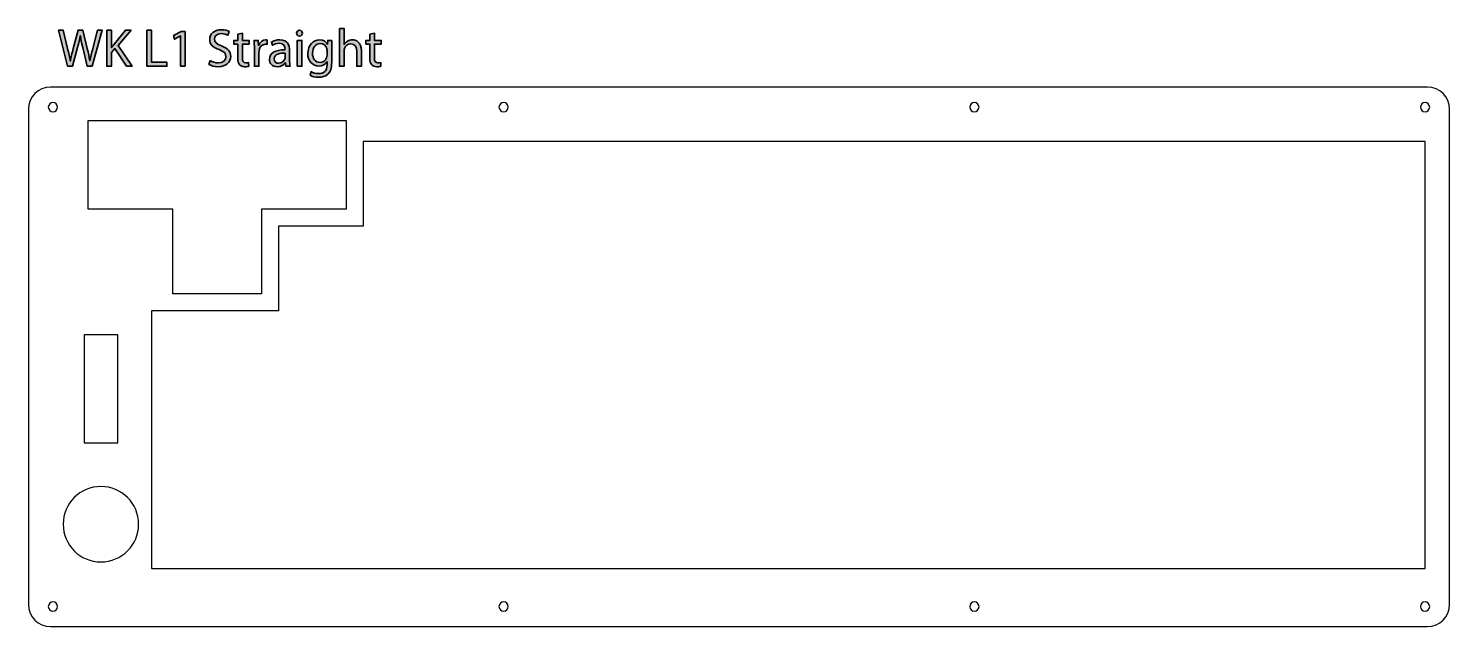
# Model space of a CAD drawing. Header units: millimetres. Extents: x 800 to 1120, y 479 to 614.
import ezdxf

# ---------------------------------------------------------------- set-up
doc = ezdxf.new("R2010")
doc.units = ezdxf.units.MM
doc.header["$MEASUREMENT"] = 0

# ---------------------------------------------------------------- blocks, each defined once
blk = doc.blocks.new('block 2')
at = {"color": 7, "lineweight": 25, "true_color": 0xffffff}
blk.add_lwpolyline([(827.76, 492.3), (1114.46, 492.3), (1114.46, 588.5), (875.39, 588.5), (875.39, 569.45), (856.34, 569.45), (856.34, 550.4), (827.76, 550.4), (827.76, 492.3)], dxfattribs=at)
blk = doc.blocks.new('block 3')
at = {"color": 7, "lineweight": 25, "true_color": 0xffffff}
blk.add_open_spline([(813.47, 593.26), (813.47, 593.26), (813.47, 573.26), (813.47, 573.26), (813.47, 573.26), (832.52, 573.26), (832.52, 573.26), (832.52, 573.26), (832.52, 554.21), (832.52, 554.21), (832.52, 554.21), (852.52, 554.21), (852.52, 554.21), (852.52, 554.21), (852.52, 573.26), (852.52, 573.26), (852.52, 573.26), (871.57, 573.26), (871.57, 573.26), (871.57, 573.26), (871.57, 593.26), (871.57, 593.26), (871.57, 593.26), (814.51, 593.26), (814.51, 593.26), (814.51, 593.26), (813.47, 593.26), (813.47, 593.26)], degree=3, knots=[0, 0, 0, 0, 1, 1, 1, 2, 2, 2, 3, 3, 3, 4, 4, 4, 5, 5, 5, 6, 6, 6, 7, 7, 7, 8, 8, 8, 9, 9, 9, 9], dxfattribs=at)
blk = doc.blocks.new('block 4')
at = {"color": 7, "lineweight": 25, "true_color": 0xffffff}
blk.add_lwpolyline([(812.55, 520.65), (820.15, 520.65), (820.15, 544.95), (812.55, 544.95), (812.55, 520.65)], dxfattribs=at)
blk = doc.blocks.new('block 5')
at = {"color": 7, "lineweight": 25, "true_color": 0xffffff}
blk.add_open_spline([(1119.99, 484.22), (1119.99, 481.45), (1117.75, 479.22), (1114.99, 479.22), (1114.99, 479.22), (805.01, 479.22), (805.01, 479.22), (802.25, 479.22), (800.01, 481.45), (800.01, 484.22), (800.01, 484.22), (800.01, 595.78), (800.01, 595.78), (800.01, 598.55), (802.25, 600.78), (805.01, 600.78), (805.01, 600.78), (1114.99, 600.78), (1114.99, 600.78), (1117.75, 600.78), (1119.99, 598.55), (1119.99, 595.78), (1119.99, 595.78), (1119.99, 484.22), (1119.99, 484.22)], degree=3, knots=[0, 0, 0, 0, 1, 1, 1, 2, 2, 2, 3, 3, 3, 4, 4, 4, 5, 5, 5, 6, 6, 6, 7, 7, 7, 8, 8, 8, 8], dxfattribs=at)
blk = doc.blocks.new('block 6')
at = {"color": 7, "lineweight": 25, "true_color": 0xffffff}
blk.add_open_spline([(905.96, 596.26), (905.96, 596.84), (906.43, 597.31), (907.01, 597.31), (907.59, 597.31), (908.06, 596.84), (908.06, 596.26), (908.06, 595.68), (907.59, 595.21), (907.01, 595.21), (906.43, 595.21), (905.96, 595.68), (905.96, 596.26), (905.96, 596.26), (905.96, 596.26), (905.96, 596.26)], degree=3, knots=[0, 0, 0, 0, 1, 1, 1, 2, 2, 2, 3, 3, 3, 4, 4, 4, 5, 5, 5, 5], dxfattribs=at)
blk = doc.blocks.new('block 7')
at = {"color": 7, "lineweight": 25, "true_color": 0xffffff}
blk.add_open_spline([(1011.94, 483.74), (1011.94, 484.32), (1012.41, 484.79), (1012.99, 484.79), (1013.57, 484.79), (1014.04, 484.32), (1014.04, 483.74), (1014.04, 483.16), (1013.57, 482.69), (1012.99, 482.69), (1012.41, 482.69), (1011.94, 483.16), (1011.94, 483.74), (1011.94, 483.74), (1011.94, 483.74), (1011.94, 483.74)], degree=3, knots=[0, 0, 0, 0, 1, 1, 1, 2, 2, 2, 3, 3, 3, 4, 4, 4, 5, 5, 5, 5], dxfattribs=at)
blk = doc.blocks.new('block 8')
at = {"color": 7, "lineweight": 25, "true_color": 0xffffff}
blk.add_open_spline([(905.96, 483.74), (905.96, 484.32), (906.43, 484.79), (907.01, 484.79), (907.59, 484.79), (908.06, 484.32), (908.06, 483.74), (908.06, 483.16), (907.59, 482.69), (907.01, 482.69), (906.43, 482.69), (905.96, 483.16), (905.96, 483.74), (905.96, 483.74), (905.96, 483.74), (905.96, 483.74)], degree=3, knots=[0, 0, 0, 0, 1, 1, 1, 2, 2, 2, 3, 3, 3, 4, 4, 4, 5, 5, 5, 5], dxfattribs=at)
blk = doc.blocks.new('block 9')
at = {"color": 7, "lineweight": 25, "true_color": 0xffffff}
blk.add_open_spline([(1011.94, 596.26), (1011.94, 596.84), (1012.41, 597.31), (1012.99, 597.31), (1013.57, 597.31), (1014.04, 596.84), (1014.04, 596.26), (1014.04, 595.68), (1013.57, 595.21), (1012.99, 595.21), (1012.41, 595.21), (1011.94, 595.68), (1011.94, 596.26), (1011.94, 596.26), (1011.94, 596.26), (1011.94, 596.26)], degree=3, knots=[0, 0, 0, 0, 1, 1, 1, 2, 2, 2, 3, 3, 3, 4, 4, 4, 5, 5, 5, 5], dxfattribs=at)
blk = doc.blocks.new('block 10')
at = {"color": 7, "lineweight": 25, "true_color": 0xffffff}
blk.add_open_spline([(804.49, 596.26), (804.49, 596.84), (804.96, 597.31), (805.54, 597.31), (806.12, 597.31), (806.59, 596.84), (806.59, 596.26), (806.59, 595.68), (806.12, 595.21), (805.54, 595.21), (804.96, 595.21), (804.49, 595.68), (804.49, 596.26), (804.49, 596.26), (804.49, 596.26), (804.49, 596.26)], degree=3, knots=[0, 0, 0, 0, 1, 1, 1, 2, 2, 2, 3, 3, 3, 4, 4, 4, 5, 5, 5, 5], dxfattribs=at)
blk = doc.blocks.new('block 11')
at = {"color": 7, "lineweight": 25, "true_color": 0xffffff}
blk.add_open_spline([(1113.41, 483.74), (1113.41, 484.32), (1113.88, 484.79), (1114.46, 484.79), (1115.04, 484.79), (1115.51, 484.32), (1115.51, 483.74), (1115.51, 483.16), (1115.04, 482.69), (1114.46, 482.69), (1113.88, 482.69), (1113.41, 483.16), (1113.41, 483.74), (1113.41, 483.74), (1113.41, 483.74), (1113.41, 483.74)], degree=3, knots=[0, 0, 0, 0, 1, 1, 1, 2, 2, 2, 3, 3, 3, 4, 4, 4, 5, 5, 5, 5], dxfattribs=at)
blk = doc.blocks.new('block 12')
at = {"color": 7, "lineweight": 25, "true_color": 0xffffff}
blk.add_open_spline([(804.49, 483.74), (804.49, 484.32), (804.96, 484.79), (805.54, 484.79), (806.12, 484.79), (806.59, 484.32), (806.59, 483.74), (806.59, 483.16), (806.12, 482.69), (805.54, 482.69), (804.96, 482.69), (804.49, 483.16), (804.49, 483.74), (804.49, 483.74), (804.49, 483.74), (804.49, 483.74)], degree=3, knots=[0, 0, 0, 0, 1, 1, 1, 2, 2, 2, 3, 3, 3, 4, 4, 4, 5, 5, 5, 5], dxfattribs=at)
blk = doc.blocks.new('block 13')
at = {"color": 7, "lineweight": 25, "true_color": 0xffffff}
blk.add_open_spline([(1113.41, 596.26), (1113.41, 596.84), (1113.88, 597.31), (1114.46, 597.31), (1115.04, 597.31), (1115.51, 596.84), (1115.51, 596.26), (1115.51, 595.68), (1115.04, 595.21), (1114.46, 595.21), (1113.88, 595.21), (1113.41, 595.68), (1113.41, 596.26), (1113.41, 596.26), (1113.41, 596.26), (1113.41, 596.26)], degree=3, knots=[0, 0, 0, 0, 1, 1, 1, 2, 2, 2, 3, 3, 3, 4, 4, 4, 5, 5, 5, 5], dxfattribs=at)
blk = doc.blocks.new('block 14')
at = {"color": 7, "lineweight": 25, "true_color": 0xffffff}
blk.add_open_spline([(807.83, 502.28), (807.83, 506.98), (811.64, 510.78), (816.33, 510.78), (821.02, 510.78), (824.83, 506.98), (824.83, 502.28), (824.83, 497.59), (821.02, 493.78), (816.33, 493.78), (811.64, 493.78), (807.83, 497.59), (807.83, 502.28), (807.83, 502.28), (807.83, 502.28), (807.83, 502.28)], degree=3, knots=[0, 0, 0, 0, 1, 1, 1, 2, 2, 2, 3, 3, 3, 4, 4, 4, 5, 5, 5, 5], dxfattribs=at)
blk = doc.blocks.new('block 15')
at = {"true_color": 0xed1c24}
h = blk.add_hatch(color=240, dxfattribs=at)
h.dxf.hatch_style = 2
edge = h.paths.add_edge_path()
edge.add_spline(control_points=[(808.82, 605.49), (808.82, 605.49), (806.77, 613.58), (806.77, 613.58), (806.77, 613.58), (807.87, 613.58), (807.87, 613.58), (807.87, 613.58), (808.83, 609.49), (808.83, 609.49), (809.07, 608.48), (809.29, 607.47), (809.43, 606.69), (809.43, 606.69), (809.45, 606.69), (809.45, 606.69), (809.58, 607.5), (809.84, 608.45), (810.11, 609.5), (810.11, 609.5), (811.19, 613.58), (811.19, 613.58), (811.19, 613.58), (812.28, 613.58), (812.28, 613.58), (812.28, 613.58), (813.27, 609.47), (813.27, 609.47), (813.49, 608.51), (813.71, 607.56), (813.83, 606.7), (813.83, 606.7), (813.85, 606.7), (813.85, 606.7), (814.02, 607.59), (814.25, 608.49), (814.5, 609.5), (814.5, 609.5), (815.57, 613.58), (815.57, 613.58), (815.57, 613.58), (816.64, 613.58), (816.64, 613.58), (816.64, 613.58), (814.35, 605.49), (814.35, 605.49), (814.35, 605.49), (813.25, 605.49), (813.25, 605.49), (813.25, 605.49), (812.24, 609.7), (812.24, 609.7), (811.98, 610.73), (811.82, 611.52), (811.71, 612.34), (811.71, 612.34), (811.68, 612.34), (811.68, 612.34), (811.54, 611.54), (811.36, 610.75), (811.06, 609.7), (811.06, 609.7), (809.91, 605.49), (809.91, 605.49), (809.91, 605.49), (808.82, 605.49), (808.82, 605.49)], knot_values=[0, 0, 0, 0, 1, 1, 1, 2, 2, 2, 3, 3, 3, 4, 4, 4, 5, 5, 5, 6, 6, 6, 7, 7, 7, 8, 8, 8, 9, 9, 9, 10, 10, 10, 11, 11, 11, 12, 12, 12, 13, 13, 13, 14, 14, 14, 15, 15, 15, 16, 16, 16, 17, 17, 17, 18, 18, 18, 19, 19, 19, 20, 20, 20, 21, 21, 21, 22, 22, 22, 22], degree=3, periodic=1)
h = blk.add_hatch(color=240, dxfattribs=at)
h.dxf.hatch_style = 2
edge = h.paths.add_edge_path()
edge.add_spline(control_points=[(817.65, 613.58), (817.65, 613.58), (818.69, 613.58), (818.69, 613.58), (818.69, 613.58), (818.69, 609.68), (818.69, 609.68), (818.69, 609.68), (818.73, 609.68), (818.73, 609.68), (818.94, 609.99), (819.16, 610.28), (819.36, 610.54), (819.36, 610.54), (821.84, 613.58), (821.84, 613.58), (821.84, 613.58), (823.13, 613.58), (823.13, 613.58), (823.13, 613.58), (820.2, 610.15), (820.2, 610.15), (820.2, 610.15), (823.36, 605.49), (823.36, 605.49), (823.36, 605.49), (822.12, 605.49), (822.12, 605.49), (822.12, 605.49), (819.46, 609.46), (819.46, 609.46), (819.46, 609.46), (818.69, 608.57), (818.69, 608.57), (818.69, 608.57), (818.69, 605.49), (818.69, 605.49), (818.69, 605.49), (817.65, 605.49), (817.65, 605.49), (817.65, 605.49), (817.65, 613.58), (817.65, 613.58)], knot_values=[0, 0, 0, 0, 1, 1, 1, 2, 2, 2, 3, 3, 3, 4, 4, 4, 5, 5, 5, 6, 6, 6, 7, 7, 7, 8, 8, 8, 9, 9, 9, 10, 10, 10, 11, 11, 11, 12, 12, 12, 13, 13, 13, 14, 14, 14, 14], degree=3, periodic=1)
h = blk.add_hatch(color=240, dxfattribs=at)
h.dxf.hatch_style = 2
h.paths.add_polyline_path([(826.7, 613.58), (827.74, 613.58), (827.74, 606.37), (831.2, 606.37), (831.2, 605.49), (826.7, 605.49)])
h = blk.add_hatch(color=240, dxfattribs=at)
h.dxf.hatch_style = 2
h.paths.add_polyline_path([(834.28, 612.3), (834.26, 612.3), (832.9, 611.57), (832.7, 612.38), (834.4, 613.29), (835.3, 613.29), (835.3, 605.49), (834.28, 605.49)])
h = blk.add_hatch(color=240, dxfattribs=at)
h.dxf.hatch_style = 2
edge = h.paths.add_edge_path()
edge.add_spline(control_points=[(840.92, 606.76), (841.39, 606.48), (842.07, 606.24), (842.79, 606.24), (843.86, 606.24), (844.48, 606.8), (844.48, 607.62), (844.48, 608.37), (844.05, 608.8), (842.96, 609.22), (841.64, 609.69), (840.82, 610.37), (840.82, 611.51), (840.82, 612.77), (841.86, 613.71), (843.44, 613.71), (844.26, 613.71), (844.86, 613.52), (845.22, 613.31), (845.22, 613.31), (844.94, 612.46), (844.94, 612.46), (844.67, 612.6), (844.13, 612.84), (843.4, 612.84), (842.3, 612.84), (841.88, 612.18), (841.88, 611.63), (841.88, 610.88), (842.37, 610.51), (843.48, 610.07), (844.85, 609.55), (845.55, 608.89), (845.55, 607.7), (845.55, 606.45), (844.62, 605.37), (842.72, 605.37), (841.94, 605.37), (841.09, 605.6), (840.65, 605.89), (840.65, 605.89), (840.92, 606.76), (840.92, 606.76)], knot_values=[0, 0, 0, 0, 1, 1, 1, 2, 2, 2, 3, 3, 3, 4, 4, 4, 5, 5, 5, 6, 6, 6, 7, 7, 7, 8, 8, 8, 9, 9, 9, 10, 10, 10, 11, 11, 11, 12, 12, 12, 13, 13, 13, 14, 14, 14, 14], degree=3, periodic=1)
h = blk.add_hatch(color=240, dxfattribs=at)
h.dxf.hatch_style = 2
edge = h.paths.add_edge_path()
edge.add_spline(control_points=[(848.18, 612.96), (848.18, 612.96), (848.18, 611.3), (848.18, 611.3), (848.18, 611.3), (849.69, 611.3), (849.69, 611.3), (849.69, 611.3), (849.69, 610.49), (849.69, 610.49), (849.69, 610.49), (848.18, 610.49), (848.18, 610.49), (848.18, 610.49), (848.18, 607.36), (848.18, 607.36), (848.18, 606.64), (848.38, 606.24), (848.97, 606.24), (849.24, 606.24), (849.45, 606.27), (849.58, 606.31), (849.58, 606.31), (849.63, 605.52), (849.63, 605.52), (849.42, 605.43), (849.1, 605.37), (848.69, 605.37), (848.2, 605.37), (847.8, 605.53), (847.55, 605.82), (847.25, 606.13), (847.15, 606.64), (847.15, 607.33), (847.15, 607.33), (847.15, 610.49), (847.15, 610.49), (847.15, 610.49), (846.25, 610.49), (846.25, 610.49), (846.25, 610.49), (846.25, 611.3), (846.25, 611.3), (846.25, 611.3), (847.15, 611.3), (847.15, 611.3), (847.15, 611.3), (847.15, 612.69), (847.15, 612.69), (847.15, 612.69), (848.18, 612.96), (848.18, 612.96)], knot_values=[0, 0, 0, 0, 1, 1, 1, 2, 2, 2, 3, 3, 3, 4, 4, 4, 5, 5, 5, 6, 6, 6, 7, 7, 7, 8, 8, 8, 9, 9, 9, 10, 10, 10, 11, 11, 11, 12, 12, 12, 13, 13, 13, 14, 14, 14, 15, 15, 15, 16, 16, 16, 17, 17, 17, 17], degree=3, periodic=1)
h = blk.add_hatch(color=240, dxfattribs=at)
h.dxf.hatch_style = 2
edge = h.paths.add_edge_path()
edge.add_spline(control_points=[(850.88, 609.49), (850.88, 610.17), (850.86, 610.76), (850.83, 611.3), (850.83, 611.3), (851.75, 611.3), (851.75, 611.3), (851.75, 611.3), (851.79, 610.16), (851.79, 610.16), (851.79, 610.16), (851.84, 610.16), (851.84, 610.16), (852.1, 610.94), (852.74, 611.43), (853.44, 611.43), (853.56, 611.43), (853.65, 611.42), (853.74, 611.39), (853.74, 611.39), (853.74, 610.4), (853.74, 610.4), (853.64, 610.42), (853.53, 610.43), (853.38, 610.43), (852.64, 610.43), (852.11, 609.87), (851.97, 609.08), (851.94, 608.93), (851.92, 608.77), (851.92, 608.59), (851.92, 608.59), (851.92, 605.49), (851.92, 605.49), (851.92, 605.49), (850.88, 605.49), (850.88, 605.49), (850.88, 605.49), (850.88, 609.49), (850.88, 609.49)], knot_values=[0, 0, 0, 0, 1, 1, 1, 2, 2, 2, 3, 3, 3, 4, 4, 4, 5, 5, 5, 6, 6, 6, 7, 7, 7, 8, 8, 8, 9, 9, 9, 10, 10, 10, 11, 11, 11, 12, 12, 12, 13, 13, 13, 13], degree=3, periodic=1)
h = blk.add_hatch(color=240, dxfattribs=at)
h.dxf.hatch_style = 2
edge = h.paths.add_edge_path()
edge.add_spline(control_points=[(857.96, 605.49), (857.96, 605.49), (857.87, 606.22), (857.87, 606.22), (857.87, 606.22), (857.84, 606.22), (857.84, 606.22), (857.51, 605.77), (856.89, 605.36), (856.06, 605.36), (854.89, 605.36), (854.29, 606.19), (854.29, 607.03), (854.29, 608.43), (855.53, 609.2), (857.78, 609.19), (857.78, 609.19), (857.78, 609.31), (857.78, 609.31), (857.78, 609.79), (857.64, 610.65), (856.46, 610.65), (855.92, 610.65), (855.35, 610.48), (854.95, 610.22), (854.95, 610.22), (854.71, 610.91), (854.71, 610.91), (855.19, 611.23), (855.88, 611.43), (856.61, 611.43), (858.39, 611.43), (858.82, 610.22), (858.82, 609.05), (858.82, 609.05), (858.82, 606.88), (858.82, 606.88), (858.82, 606.38), (858.84, 605.89), (858.92, 605.49), (858.92, 605.49), (857.96, 605.49), (857.96, 605.49)], knot_values=[0, 0, 0, 0, 1, 1, 1, 2, 2, 2, 3, 3, 3, 4, 4, 4, 5, 5, 5, 6, 6, 6, 7, 7, 7, 8, 8, 8, 9, 9, 9, 10, 10, 10, 11, 11, 11, 12, 12, 12, 13, 13, 13, 14, 14, 14, 14], degree=3, periodic=1)
edge = h.paths.add_edge_path()
edge.add_spline(control_points=[(857.8, 608.45), (856.65, 608.48), (855.34, 608.27), (855.34, 607.15), (855.34, 606.46), (855.8, 606.14), (856.34, 606.14), (857.09, 606.14), (857.57, 606.62), (857.74, 607.11), (857.78, 607.22), (857.8, 607.34), (857.8, 607.45), (857.8, 607.45), (857.8, 608.45), (857.8, 608.45)], knot_values=[0, 0, 0, 0, 1, 1, 1, 2, 2, 2, 3, 3, 3, 4, 4, 4, 5, 5, 5, 5], degree=3, periodic=1)
h = blk.add_hatch(color=240, dxfattribs=at)
h.dxf.hatch_style = 2
edge = h.paths.add_edge_path()
edge.add_spline(control_points=[(861.7, 612.93), (861.71, 612.57), (861.45, 612.28), (861.03, 612.28), (860.66, 612.28), (860.39, 612.57), (860.39, 612.93), (860.39, 613.3), (860.67, 613.59), (861.05, 613.59), (861.45, 613.59), (861.7, 613.3), (861.7, 612.93)], knot_values=[0, 0, 0, 0, 1, 1, 1, 2, 2, 2, 3, 3, 3, 4, 4, 4, 4], degree=3, periodic=1)
h.paths.add_polyline_path([(860.53, 605.49), (860.53, 611.3), (861.58, 611.3), (861.58, 605.49)])
h = blk.add_hatch(color=240, dxfattribs=at)
h.dxf.hatch_style = 2
edge = h.paths.add_edge_path()
edge.add_spline(control_points=[(868.33, 611.3), (868.31, 610.88), (868.29, 610.41), (868.29, 609.7), (868.29, 609.7), (868.29, 606.33), (868.29, 606.33), (868.29, 605), (868.02, 604.19), (867.46, 603.68), (866.9, 603.15), (866.08, 602.99), (865.35, 602.99), (864.65, 602.99), (863.88, 603.15), (863.42, 603.47), (863.42, 603.47), (863.68, 604.27), (863.68, 604.27), (864.06, 604.03), (864.66, 603.81), (865.38, 603.81), (866.46, 603.81), (867.25, 604.38), (867.25, 605.84), (867.25, 605.84), (867.25, 606.49), (867.25, 606.49), (867.25, 606.49), (867.23, 606.49), (867.23, 606.49), (866.91, 605.95), (866.28, 605.52), (865.38, 605.52), (863.94, 605.52), (862.91, 606.74), (862.91, 608.35), (862.91, 610.31), (864.2, 611.43), (865.53, 611.43), (866.54, 611.43), (867.09, 610.9), (867.34, 610.42), (867.34, 610.42), (867.36, 610.42), (867.36, 610.42), (867.36, 610.42), (867.41, 611.3), (867.41, 611.3), (867.41, 611.3), (868.33, 611.3), (868.33, 611.3)], knot_values=[0, 0, 0, 0, 1, 1, 1, 2, 2, 2, 3, 3, 3, 4, 4, 4, 5, 5, 5, 6, 6, 6, 7, 7, 7, 8, 8, 8, 9, 9, 9, 10, 10, 10, 11, 11, 11, 12, 12, 12, 13, 13, 13, 14, 14, 14, 15, 15, 15, 16, 16, 16, 17, 17, 17, 17], degree=3, periodic=1)
edge = h.paths.add_edge_path()
edge.add_spline(control_points=[(867.24, 609.01), (867.24, 609.19), (867.23, 609.34), (867.18, 609.49), (866.99, 610.1), (866.48, 610.6), (865.71, 610.6), (864.7, 610.6), (863.98, 609.75), (863.98, 608.41), (863.98, 607.27), (864.56, 606.32), (865.7, 606.32), (866.34, 606.32), (866.93, 606.73), (867.16, 607.4), (867.22, 607.58), (867.24, 607.78), (867.24, 607.96), (867.24, 607.96), (867.24, 609.01), (867.24, 609.01)], knot_values=[0, 0, 0, 0, 1, 1, 1, 2, 2, 2, 3, 3, 3, 4, 4, 4, 5, 5, 5, 6, 6, 6, 7, 7, 7, 7], degree=3, periodic=1)
h = blk.add_hatch(color=240, dxfattribs=at)
h.dxf.hatch_style = 2
edge = h.paths.add_edge_path()
edge.add_spline(control_points=[(870.04, 614.01), (870.04, 614.01), (871.1, 614.01), (871.1, 614.01), (871.1, 614.01), (871.1, 610.39), (871.1, 610.39), (871.1, 610.39), (871.12, 610.39), (871.12, 610.39), (871.29, 610.69), (871.55, 610.95), (871.88, 611.13), (872.19, 611.31), (872.56, 611.43), (872.96, 611.43), (873.73, 611.43), (874.98, 610.95), (874.98, 608.95), (874.98, 608.95), (874.98, 605.49), (874.98, 605.49), (874.98, 605.49), (873.93, 605.49), (873.93, 605.49), (873.93, 605.49), (873.93, 608.83), (873.93, 608.83), (873.93, 609.76), (873.58, 610.55), (872.58, 610.55), (871.9, 610.55), (871.36, 610.07), (871.17, 609.5), (871.11, 609.35), (871.1, 609.2), (871.1, 608.99), (871.1, 608.99), (871.1, 605.49), (871.1, 605.49), (871.1, 605.49), (870.04, 605.49), (870.04, 605.49), (870.04, 605.49), (870.04, 614.01), (870.04, 614.01)], knot_values=[0, 0, 0, 0, 1, 1, 1, 2, 2, 2, 3, 3, 3, 4, 4, 4, 5, 5, 5, 6, 6, 6, 7, 7, 7, 8, 8, 8, 9, 9, 9, 10, 10, 10, 11, 11, 11, 12, 12, 12, 13, 13, 13, 14, 14, 14, 15, 15, 15, 15], degree=3, periodic=1)
h = blk.add_hatch(color=240, dxfattribs=at)
h.dxf.hatch_style = 2
edge = h.paths.add_edge_path()
edge.add_spline(control_points=[(877.92, 612.96), (877.92, 612.96), (877.92, 611.3), (877.92, 611.3), (877.92, 611.3), (879.44, 611.3), (879.44, 611.3), (879.44, 611.3), (879.44, 610.49), (879.44, 610.49), (879.44, 610.49), (877.92, 610.49), (877.92, 610.49), (877.92, 610.49), (877.92, 607.36), (877.92, 607.36), (877.92, 606.64), (878.13, 606.24), (878.72, 606.24), (878.99, 606.24), (879.2, 606.27), (879.33, 606.31), (879.33, 606.31), (879.38, 605.52), (879.38, 605.52), (879.17, 605.43), (878.85, 605.37), (878.44, 605.37), (877.95, 605.37), (877.55, 605.53), (877.3, 605.82), (877, 606.13), (876.89, 606.64), (876.89, 607.33), (876.89, 607.33), (876.89, 610.49), (876.89, 610.49), (876.89, 610.49), (875.99, 610.49), (875.99, 610.49), (875.99, 610.49), (875.99, 611.3), (875.99, 611.3), (875.99, 611.3), (876.89, 611.3), (876.89, 611.3), (876.89, 611.3), (876.89, 612.69), (876.89, 612.69), (876.89, 612.69), (877.92, 612.96), (877.92, 612.96)], knot_values=[0, 0, 0, 0, 1, 1, 1, 2, 2, 2, 3, 3, 3, 4, 4, 4, 5, 5, 5, 6, 6, 6, 7, 7, 7, 8, 8, 8, 9, 9, 9, 10, 10, 10, 11, 11, 11, 12, 12, 12, 13, 13, 13, 14, 14, 14, 15, 15, 15, 16, 16, 16, 17, 17, 17, 17], degree=3, periodic=1)
at = {"color": 240, "lineweight": 35, "true_color": 0xed1c24}
for points in [[(826.7, 613.58), (827.74, 613.58), (827.74, 606.37), (831.2, 606.37), (831.2, 605.49), (826.7, 605.49), (826.7, 613.58)], [(834.28, 612.3), (834.26, 612.3), (832.9, 611.57), (832.7, 612.38), (834.4, 613.29), (835.3, 613.29), (835.3, 605.49), (834.28, 605.49), (834.28, 612.3)], [(860.53, 605.49), (860.53, 611.3), (861.58, 611.3), (861.58, 605.49), (860.53, 605.49)]]:
    blk.add_lwpolyline(points, dxfattribs=at)
for points, knots in [([(808.82, 605.49), (808.82, 605.49), (806.77, 613.58), (806.77, 613.58), (806.77, 613.58), (807.87, 613.58), (807.87, 613.58), (807.87, 613.58), (808.83, 609.49), (808.83, 609.49), (809.07, 608.48), (809.29, 607.47), (809.43, 606.69), (809.43, 606.69), (809.45, 606.69), (809.45, 606.69), (809.58, 607.5), (809.84, 608.45), (810.11, 609.5), (810.11, 609.5), (811.19, 613.58), (811.19, 613.58), (811.19, 613.58), (812.28, 613.58), (812.28, 613.58), (812.28, 613.58), (813.27, 609.47), (813.27, 609.47), (813.49, 608.51), (813.71, 607.56), (813.83, 606.7), (813.83, 606.7), (813.85, 606.7), (813.85, 606.7), (814.02, 607.59), (814.25, 608.49), (814.5, 609.5), (814.5, 609.5), (815.57, 613.58), (815.57, 613.58), (815.57, 613.58), (816.64, 613.58), (816.64, 613.58), (816.64, 613.58), (814.35, 605.49), (814.35, 605.49), (814.35, 605.49), (813.25, 605.49), (813.25, 605.49), (813.25, 605.49), (812.24, 609.7), (812.24, 609.7), (811.98, 610.73), (811.82, 611.52), (811.71, 612.34), (811.71, 612.34), (811.68, 612.34), (811.68, 612.34), (811.54, 611.54), (811.36, 610.75), (811.06, 609.7), (811.06, 609.7), (809.91, 605.49), (809.91, 605.49), (809.91, 605.49), (808.82, 605.49), (808.82, 605.49)], [0, 0, 0, 0, 1, 1, 1, 2, 2, 2, 3, 3, 3, 4, 4, 4, 5, 5, 5, 6, 6, 6, 7, 7, 7, 8, 8, 8, 9, 9, 9, 10, 10, 10, 11, 11, 11, 12, 12, 12, 13, 13, 13, 14, 14, 14, 15, 15, 15, 16, 16, 16, 17, 17, 17, 18, 18, 18, 19, 19, 19, 20, 20, 20, 21, 21, 21, 22, 22, 22, 22]), ([(817.65, 613.58), (817.65, 613.58), (818.69, 613.58), (818.69, 613.58), (818.69, 613.58), (818.69, 609.68), (818.69, 609.68), (818.69, 609.68), (818.73, 609.68), (818.73, 609.68), (818.94, 609.99), (819.16, 610.28), (819.36, 610.54), (819.36, 610.54), (821.84, 613.58), (821.84, 613.58), (821.84, 613.58), (823.13, 613.58), (823.13, 613.58), (823.13, 613.58), (820.2, 610.15), (820.2, 610.15), (820.2, 610.15), (823.36, 605.49), (823.36, 605.49), (823.36, 605.49), (822.12, 605.49), (822.12, 605.49), (822.12, 605.49), (819.46, 609.46), (819.46, 609.46), (819.46, 609.46), (818.69, 608.57), (818.69, 608.57), (818.69, 608.57), (818.69, 605.49), (818.69, 605.49), (818.69, 605.49), (817.65, 605.49), (817.65, 605.49), (817.65, 605.49), (817.65, 613.58), (817.65, 613.58)], [0, 0, 0, 0, 1, 1, 1, 2, 2, 2, 3, 3, 3, 4, 4, 4, 5, 5, 5, 6, 6, 6, 7, 7, 7, 8, 8, 8, 9, 9, 9, 10, 10, 10, 11, 11, 11, 12, 12, 12, 13, 13, 13, 14, 14, 14, 14]), ([(840.92, 606.76), (841.39, 606.48), (842.07, 606.24), (842.79, 606.24), (843.86, 606.24), (844.48, 606.8), (844.48, 607.62), (844.48, 608.37), (844.05, 608.8), (842.96, 609.22), (841.64, 609.69), (840.82, 610.37), (840.82, 611.51), (840.82, 612.77), (841.86, 613.71), (843.44, 613.71), (844.26, 613.71), (844.86, 613.52), (845.22, 613.31), (845.22, 613.31), (844.94, 612.46), (844.94, 612.46), (844.67, 612.6), (844.13, 612.84), (843.4, 612.84), (842.3, 612.84), (841.88, 612.18), (841.88, 611.63), (841.88, 610.88), (842.37, 610.51), (843.48, 610.07), (844.85, 609.55), (845.55, 608.89), (845.55, 607.7), (845.55, 606.45), (844.62, 605.37), (842.72, 605.37), (841.94, 605.37), (841.09, 605.6), (840.65, 605.89), (840.65, 605.89), (840.92, 606.76), (840.92, 606.76)], [0, 0, 0, 0, 1, 1, 1, 2, 2, 2, 3, 3, 3, 4, 4, 4, 5, 5, 5, 6, 6, 6, 7, 7, 7, 8, 8, 8, 9, 9, 9, 10, 10, 10, 11, 11, 11, 12, 12, 12, 13, 13, 13, 14, 14, 14, 14]), ([(848.18, 612.96), (848.18, 612.96), (848.18, 611.3), (848.18, 611.3), (848.18, 611.3), (849.69, 611.3), (849.69, 611.3), (849.69, 611.3), (849.69, 610.49), (849.69, 610.49), (849.69, 610.49), (848.18, 610.49), (848.18, 610.49), (848.18, 610.49), (848.18, 607.36), (848.18, 607.36), (848.18, 606.64), (848.38, 606.24), (848.97, 606.24), (849.24, 606.24), (849.45, 606.27), (849.58, 606.31), (849.58, 606.31), (849.63, 605.52), (849.63, 605.52), (849.42, 605.43), (849.1, 605.37), (848.69, 605.37), (848.2, 605.37), (847.8, 605.53), (847.55, 605.82), (847.25, 606.13), (847.15, 606.64), (847.15, 607.33), (847.15, 607.33), (847.15, 610.49), (847.15, 610.49), (847.15, 610.49), (846.25, 610.49), (846.25, 610.49), (846.25, 610.49), (846.25, 611.3), (846.25, 611.3), (846.25, 611.3), (847.15, 611.3), (847.15, 611.3), (847.15, 611.3), (847.15, 612.69), (847.15, 612.69), (847.15, 612.69), (848.18, 612.96), (848.18, 612.96)], [0, 0, 0, 0, 1, 1, 1, 2, 2, 2, 3, 3, 3, 4, 4, 4, 5, 5, 5, 6, 6, 6, 7, 7, 7, 8, 8, 8, 9, 9, 9, 10, 10, 10, 11, 11, 11, 12, 12, 12, 13, 13, 13, 14, 14, 14, 15, 15, 15, 16, 16, 16, 17, 17, 17, 17]), ([(850.88, 609.49), (850.88, 610.17), (850.86, 610.76), (850.83, 611.3), (850.83, 611.3), (851.75, 611.3), (851.75, 611.3), (851.75, 611.3), (851.79, 610.16), (851.79, 610.16), (851.79, 610.16), (851.84, 610.16), (851.84, 610.16), (852.1, 610.94), (852.74, 611.43), (853.44, 611.43), (853.56, 611.43), (853.65, 611.42), (853.74, 611.39), (853.74, 611.39), (853.74, 610.4), (853.74, 610.4), (853.64, 610.42), (853.53, 610.43), (853.38, 610.43), (852.64, 610.43), (852.11, 609.87), (851.97, 609.08), (851.94, 608.93), (851.92, 608.77), (851.92, 608.59), (851.92, 608.59), (851.92, 605.49), (851.92, 605.49), (851.92, 605.49), (850.88, 605.49), (850.88, 605.49), (850.88, 605.49), (850.88, 609.49), (850.88, 609.49)], [0, 0, 0, 0, 1, 1, 1, 2, 2, 2, 3, 3, 3, 4, 4, 4, 5, 5, 5, 6, 6, 6, 7, 7, 7, 8, 8, 8, 9, 9, 9, 10, 10, 10, 11, 11, 11, 12, 12, 12, 13, 13, 13, 13]), ([(857.96, 605.49), (857.96, 605.49), (857.87, 606.22), (857.87, 606.22), (857.87, 606.22), (857.84, 606.22), (857.84, 606.22), (857.51, 605.77), (856.89, 605.36), (856.06, 605.36), (854.89, 605.36), (854.29, 606.19), (854.29, 607.03), (854.29, 608.43), (855.53, 609.2), (857.78, 609.19), (857.78, 609.19), (857.78, 609.31), (857.78, 609.31), (857.78, 609.79), (857.64, 610.65), (856.46, 610.65), (855.92, 610.65), (855.35, 610.48), (854.95, 610.22), (854.95, 610.22), (854.71, 610.91), (854.71, 610.91), (855.19, 611.23), (855.88, 611.43), (856.61, 611.43), (858.39, 611.43), (858.82, 610.22), (858.82, 609.05), (858.82, 609.05), (858.82, 606.88), (858.82, 606.88), (858.82, 606.38), (858.84, 605.89), (858.92, 605.49), (858.92, 605.49), (857.96, 605.49), (857.96, 605.49)], [0, 0, 0, 0, 1, 1, 1, 2, 2, 2, 3, 3, 3, 4, 4, 4, 5, 5, 5, 6, 6, 6, 7, 7, 7, 8, 8, 8, 9, 9, 9, 10, 10, 10, 11, 11, 11, 12, 12, 12, 13, 13, 13, 14, 14, 14, 14]), ([(861.7, 612.93), (861.71, 612.57), (861.45, 612.28), (861.03, 612.28), (860.66, 612.28), (860.39, 612.57), (860.39, 612.93), (860.39, 613.3), (860.67, 613.59), (861.05, 613.59), (861.45, 613.59), (861.7, 613.3), (861.7, 612.93)], [0, 0, 0, 0, 1, 1, 1, 2, 2, 2, 3, 3, 3, 4, 4, 4, 4]), ([(868.33, 611.3), (868.31, 610.88), (868.29, 610.41), (868.29, 609.7), (868.29, 609.7), (868.29, 606.33), (868.29, 606.33), (868.29, 605), (868.02, 604.19), (867.46, 603.68), (866.9, 603.15), (866.08, 602.99), (865.35, 602.99), (864.65, 602.99), (863.88, 603.15), (863.42, 603.47), (863.42, 603.47), (863.68, 604.27), (863.68, 604.27), (864.06, 604.03), (864.66, 603.81), (865.38, 603.81), (866.46, 603.81), (867.25, 604.38), (867.25, 605.84), (867.25, 605.84), (867.25, 606.49), (867.25, 606.49), (867.25, 606.49), (867.23, 606.49), (867.23, 606.49), (866.91, 605.95), (866.28, 605.52), (865.38, 605.52), (863.94, 605.52), (862.91, 606.74), (862.91, 608.35), (862.91, 610.31), (864.2, 611.43), (865.53, 611.43), (866.54, 611.43), (867.09, 610.9), (867.34, 610.42), (867.34, 610.42), (867.36, 610.42), (867.36, 610.42), (867.36, 610.42), (867.41, 611.3), (867.41, 611.3), (867.41, 611.3), (868.33, 611.3), (868.33, 611.3)], [0, 0, 0, 0, 1, 1, 1, 2, 2, 2, 3, 3, 3, 4, 4, 4, 5, 5, 5, 6, 6, 6, 7, 7, 7, 8, 8, 8, 9, 9, 9, 10, 10, 10, 11, 11, 11, 12, 12, 12, 13, 13, 13, 14, 14, 14, 15, 15, 15, 16, 16, 16, 17, 17, 17, 17]), ([(870.04, 614.01), (870.04, 614.01), (871.1, 614.01), (871.1, 614.01), (871.1, 614.01), (871.1, 610.39), (871.1, 610.39), (871.1, 610.39), (871.12, 610.39), (871.12, 610.39), (871.29, 610.69), (871.55, 610.95), (871.88, 611.13), (872.19, 611.31), (872.56, 611.43), (872.96, 611.43), (873.73, 611.43), (874.98, 610.95), (874.98, 608.95), (874.98, 608.95), (874.98, 605.49), (874.98, 605.49), (874.98, 605.49), (873.93, 605.49), (873.93, 605.49), (873.93, 605.49), (873.93, 608.83), (873.93, 608.83), (873.93, 609.76), (873.58, 610.55), (872.58, 610.55), (871.9, 610.55), (871.36, 610.07), (871.17, 609.5), (871.11, 609.35), (871.1, 609.2), (871.1, 608.99), (871.1, 608.99), (871.1, 605.49), (871.1, 605.49), (871.1, 605.49), (870.04, 605.49), (870.04, 605.49), (870.04, 605.49), (870.04, 614.01), (870.04, 614.01)], [0, 0, 0, 0, 1, 1, 1, 2, 2, 2, 3, 3, 3, 4, 4, 4, 5, 5, 5, 6, 6, 6, 7, 7, 7, 8, 8, 8, 9, 9, 9, 10, 10, 10, 11, 11, 11, 12, 12, 12, 13, 13, 13, 14, 14, 14, 15, 15, 15, 15]), ([(877.92, 612.96), (877.92, 612.96), (877.92, 611.3), (877.92, 611.3), (877.92, 611.3), (879.44, 611.3), (879.44, 611.3), (879.44, 611.3), (879.44, 610.49), (879.44, 610.49), (879.44, 610.49), (877.92, 610.49), (877.92, 610.49), (877.92, 610.49), (877.92, 607.36), (877.92, 607.36), (877.92, 606.64), (878.13, 606.24), (878.72, 606.24), (878.99, 606.24), (879.2, 606.27), (879.33, 606.31), (879.33, 606.31), (879.38, 605.52), (879.38, 605.52), (879.17, 605.43), (878.85, 605.37), (878.44, 605.37), (877.95, 605.37), (877.55, 605.53), (877.3, 605.82), (877, 606.13), (876.89, 606.64), (876.89, 607.33), (876.89, 607.33), (876.89, 610.49), (876.89, 610.49), (876.89, 610.49), (875.99, 610.49), (875.99, 610.49), (875.99, 610.49), (875.99, 611.3), (875.99, 611.3), (875.99, 611.3), (876.89, 611.3), (876.89, 611.3), (876.89, 611.3), (876.89, 612.69), (876.89, 612.69), (876.89, 612.69), (877.92, 612.96), (877.92, 612.96)], [0, 0, 0, 0, 1, 1, 1, 2, 2, 2, 3, 3, 3, 4, 4, 4, 5, 5, 5, 6, 6, 6, 7, 7, 7, 8, 8, 8, 9, 9, 9, 10, 10, 10, 11, 11, 11, 12, 12, 12, 13, 13, 13, 14, 14, 14, 15, 15, 15, 16, 16, 16, 17, 17, 17, 17]), ([(857.8, 608.45), (856.65, 608.48), (855.34, 608.27), (855.34, 607.15), (855.34, 606.46), (855.8, 606.14), (856.34, 606.14), (857.09, 606.14), (857.57, 606.62), (857.74, 607.11), (857.78, 607.22), (857.8, 607.34), (857.8, 607.45), (857.8, 607.45), (857.8, 608.45), (857.8, 608.45)], [0, 0, 0, 0, 1, 1, 1, 2, 2, 2, 3, 3, 3, 4, 4, 4, 5, 5, 5, 5]), ([(867.24, 609.01), (867.24, 609.19), (867.23, 609.34), (867.18, 609.49), (866.99, 610.1), (866.48, 610.6), (865.71, 610.6), (864.7, 610.6), (863.98, 609.75), (863.98, 608.41), (863.98, 607.27), (864.56, 606.32), (865.7, 606.32), (866.34, 606.32), (866.93, 606.73), (867.16, 607.4), (867.22, 607.58), (867.24, 607.78), (867.24, 607.96), (867.24, 607.96), (867.24, 609.01), (867.24, 609.01)], [0, 0, 0, 0, 1, 1, 1, 2, 2, 2, 3, 3, 3, 4, 4, 4, 5, 5, 5, 6, 6, 6, 7, 7, 7, 7])]:
    blk.add_open_spline(points, degree=3, knots=knots, dxfattribs=at)

msp = doc.modelspace()

# ---------------------------------------------------------------- block references
for name in ['block 15', 'block 5', 'block 10', 'block 6', 'block 9', 'block 13', 'block 3', 'block 2', 'block 4', 'block 14', 'block 12', 'block 8', 'block 7', 'block 11']:
    msp.add_blockref(name, (0, 0))

doc.saveas('drawing.dxf')
